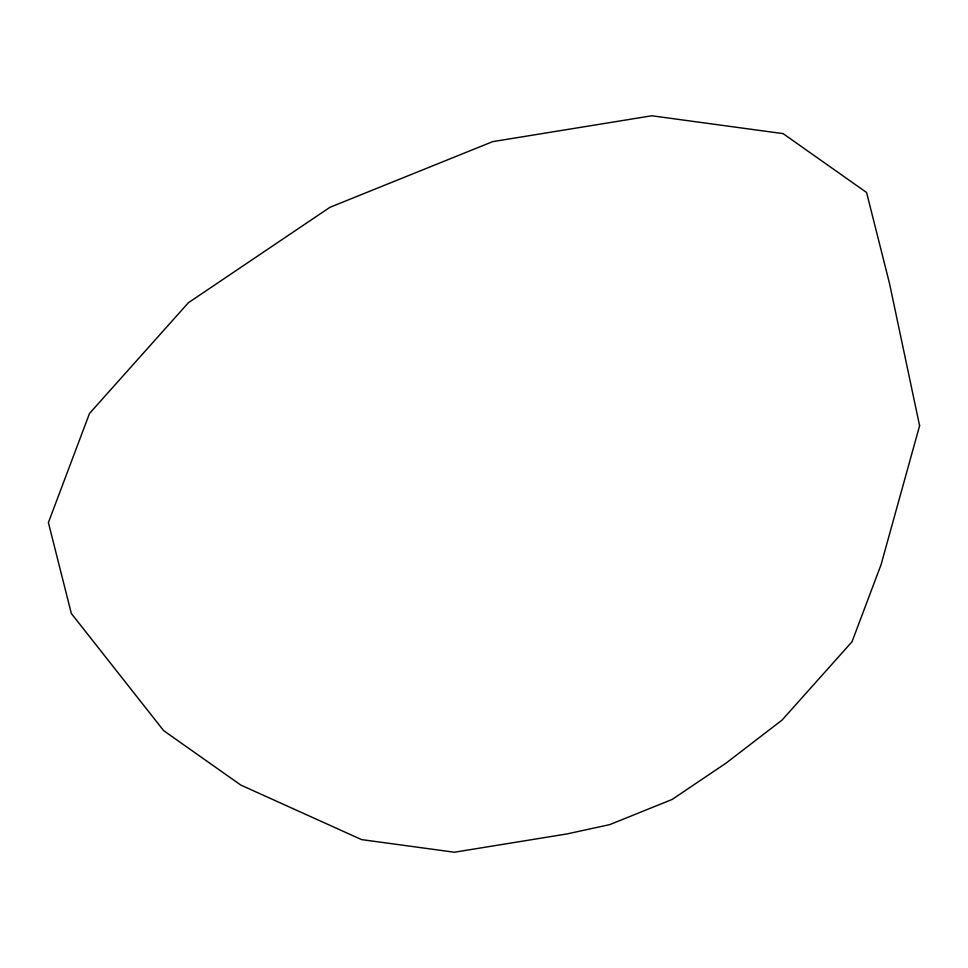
<?xml version="1.0" encoding="UTF-8"?>
<svg xmlns="http://www.w3.org/2000/svg" width="968" height="968" viewBox="0 0 968 968"><rect width="100%" height="100%" fill="white"/><g stroke="black" fill="none" stroke-linecap="round" stroke-linejoin="round"><path stroke-width="1.45" d="M919.6 425.726L881.098 564.574L852.034 641.736L782.12 720.023L726.278 762.953L672.095 799.471L609.816 824.603L566.933 833.944L454.403 852.227L361.572 839.607L240.814 785.072L163.701 730.683L71.329 613.494L48.4 522.587L89.504 413.457L188.373 302.742L329.955 207.297L492.7 141.63L651.827 115.773L783.112 133.632L866.578 192.499L889.495 283.418L919.6 425.726"/></g></svg>
